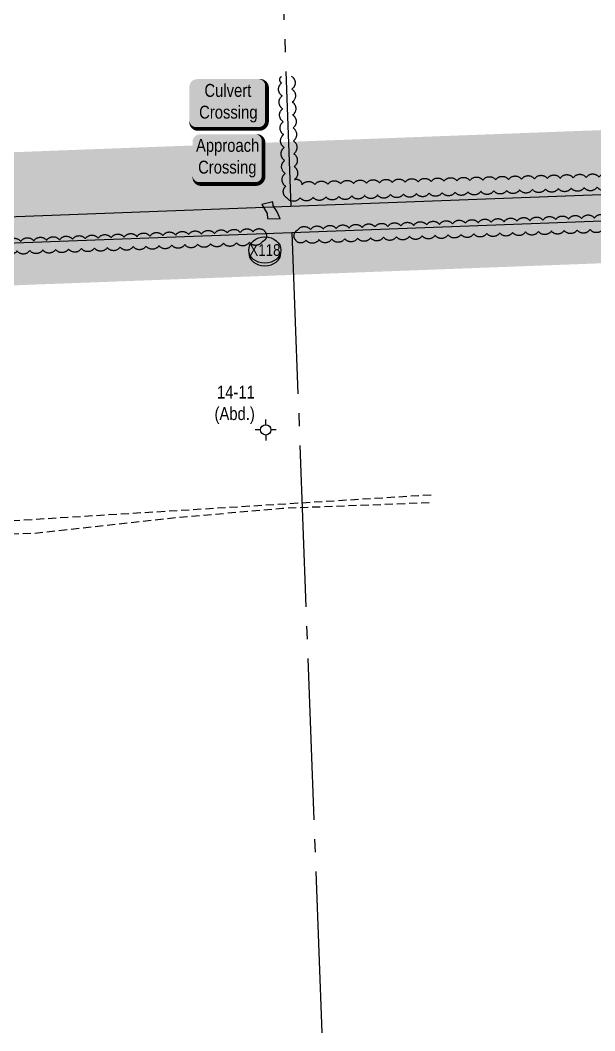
# Model space of a CAD drawing. Extents: x 670596 to 687743, y 5824540 to 5836613.
# Drawn here: x 680861 to 681306, y 5831678 to 5832461 of the extents above; entities that cross this region are included whole.
import ezdxf
from ezdxf.enums import TextEntityAlignment as Align

# ---------------------------------------------------------------- set-up
doc = ezdxf.new("R2010")
doc.units = 0
doc.header["$LTSCALE"] = 5
for name, pattern in [('0', [1, 1, 0]), ('foc-QUARTERLINE', [33, 25, -3, 2, -3]), ('UG_PIPE', [1.875, 1.25, -0.625])]:
    doc.linetypes.add(name, pattern=pattern)
for name, color, linetype in [('AS-PIPE-UG', 44, 'UG_PIPE'), ('AS-ROADS', 254, 'Continuous'), ('CG-NOTES', 7, 'Continuous'), ('F-WS-S', 8, 'Continuous'), ('L-QSEC', 8, 'foc-QUARTERLINE'), ('L-SEC', 7, 'Continuous'), ('P-BUFFER-H 30m', 51, 'Continuous'), ('P-CROSSINGS', 250, 'Continuous'), ('T-BUSH', 110, '0')]:
    doc.layers.add(name, color=color, linetype=linetype)
doc.layers.add('F-WS-T', color=190, linetype='Continuous', lineweight=9)
doc.layers.add('P-PROPOSED-WL4', color=7, linetype='Continuous', true_color=0x5b5bc8)
doc.styles.add('175L', font='ARIALN.TTF', dxfattribs={"height": 20})
doc.styles.add('80', font='ARIALN.TTF', dxfattribs={"height": 10})
doc.styles.add('Crossing', font='ARIALN.TTF', dxfattribs={"height": 10})

# ---------------------------------------------------------------- blocks, each defined once
blk = doc.blocks.new('GABD')
for p, q in [((0, 0.8077887898252811), (0, 1.615577579648743)), ((-0.8077887898243716, 0), (-1.615577579648743, 0)), ((1.615577579648743, 0), (0.8077887898243716, 0)), ((0, -0.8077887898252811), (0, -1.615577579648743))]:
    blk.add_line(p, q)
blk.add_circle((0, 0), 0.8)
blk = doc.blocks.new('*U837')
h = blk.add_hatch(color=59)
edge = h.paths.add_edge_path()
edge.add_line((-21.49999999999998, -20), (21.49999999999998, -20))
edge.add_arc((21.49999999999998, -13.99999999999999), 6.000000000000007, 269.9999999999999, 359.9999999999999)
edge.add_line((27.49999999999999, -14), (27.49999999999999, 12.5))
edge.add_arc((21.49999999999998, 12.49999999999999), 6.000000000000007, 6.785183320455494e-14, 90.00000000000007)
edge.add_line((21.49999999999998, 18.5), (-21.49999999999998, 18.5))
edge.add_arc((-21.49999999999998, 12.49999999999999), 6.000000000000007, 89.99999999999993, 179.9999999999999)
edge.add_line((-27.49999999999999, 12.5), (-27.49999999999999, -14))
edge.add_arc((-21.49999999999998, -13.99999999999999), 6.000000000000007, 180, 270.0000000000001)
at = {"color": 1, "flags": 128}
blk.add_lwpolyline([(-21.49999999999998, -20, 3, 3, 0), (21.49999999999998, -20, 3, 3, 0.4142135623730951), (27.49999999999999, -14, 3, 3, 0), (27.49999999999999, 12.5, 3, 0, 0.4142135623730951), (21.49999999999998, 18.5, 0, 0, 0), (-21.49999999999998, 18.5, 0, 0, 0.4142135623730951), (-27.49999999999999, 12.5, 0, 0, 0), (-27.49999999999999, -14, 0, 3, 0.4142135623730951)], format="xyseb", close=True, dxfattribs=at)
blk.add_lwpolyline([(35.06647487159324, -39.63529712960852, 0, 7.5, 0), (-4.227617672111024e-15, 3.297733917223997e-15, 0, 0, 0)], format="xyseb", dxfattribs=at)
at = {"color": 1, "style": '80'}
blk.add_attdef('ENTER_TEXT_001', (-36.68144611186905, -4.993178717598909), '', height=10, dxfattribs=at)
blk = doc.blocks.new('*U487')
h = blk.add_hatch(color=254)
edge = h.paths.add_edge_path()
edge.add_line((-23.99999999999998, -20), (23.99999999999998, -20))
edge.add_arc((23.99999999999998, -14), 6, 270, 360)
edge.add_line((29.99999999999998, -14), (29.99999999999998, 12.5))
edge.add_arc((23.99999999999998, 12.5), 6, 0, 90)
edge.add_line((23.99999999999998, 18.5), (-23.99999999999998, 18.5))
edge.add_arc((-23.99999999999998, 12.5), 6, 90, 180)
edge.add_line((-29.99999999999998, 12.5), (-29.99999999999998, -14))
edge.add_arc((-23.99999999999998, -14), 6, 180, 270)
at = {"color": 160, "flags": 128}
blk.add_lwpolyline([(-23.99999999999998, -20, 3, 3, 0), (23.99999999999998, -20, 3, 3, 0.414213562373095), (29.99999999999998, -14, 3, 3, 0), (29.99999999999998, 12.5, 3, 0, 0.414213562373095), (23.99999999999998, 18.5, 0, 0, 0), (-23.99999999999998, 18.5, 0, 0, 0.414213562373095), (-29.99999999999998, 12.5, 0, 0, 0), (-29.99999999999998, -14, 0, 3, 0.414213562373095)], format="xyseb", close=True, dxfattribs=at)
at = {"color": 160, "style": '80'}
blk.add_attdef('ENTER_TEXT_001', (-26.84515688949523, -4.918144611186903), '', height=10, dxfattribs=at)
blk = doc.blocks.new('xing2')
h = blk.add_hatch(color=50)
h.dxf.hatch_style = 1
edge = h.paths.add_edge_path()
edge.add_ellipse((0, 0), major_axis=(-12.5, 0), ratio=0.8162973455633619, start_angle=0, end_angle=360)
h = blk.add_hatch(color=250)
h.dxf.hatch_style = 1
edge = h.paths.add_edge_path()
edge.add_ellipse((0, -2.047489049626165), major_axis=(-12.5, 0), ratio=0.8162973455633619, start_angle=0, end_angle=180)
edge.add_line((12.5, -2.047489049626165), (12.5, 0))
edge.add_ellipse((0, 0), major_axis=(-12.5, 0), ratio=0.8162973455633619, start_angle=0, end_angle=180, ccw=False)
edge.add_line((-12.5, 0), (-12.5, -2.047489049626165))
at = {"color": 250}
blk.add_ellipse((0, 0), major_axis=(-12.5, 0), ratio=0.8162973455633619, dxfattribs=at)
blk.add_ellipse((0, -2.047489049626165), major_axis=(-12.5, 0), ratio=0.8162973455633619, start_param=0, end_param=3.141592653589793, dxfattribs=at)
at = {"color": 250, "style": 'Crossing'}
blk.add_attdef('CROSSING', text='', height=9, dxfattribs=at).set_placement((0.08916442567715421, 0.0199513138486509), align=Align.MIDDLE_CENTER)
at = {"color": 250, "style": 'Crossing', "flags": 1}
for tag, p in [('OWNER', (0.08916442567715421, -12.49201765665748)), ('DESCRIPTION', (0.08916442567715421, -25.770021277247)), ('LOCATION', (0.08916442567715421, -39.30337514164421)), ('DWG_REF', (0.08916442567715421, -52.83672900604233))]:
    blk.add_attdef(tag, text='', height=9, dxfattribs=at).set_placement(p, align=Align.MIDDLE_CENTER)

msp = doc.modelspace()

# ---------------------------------------------------------------- hatches: boundary and pattern name
at = {"layer": 'AS-ROADS'}
h = msp.add_hatch(color=256, dxfattribs=at)
h.dxf.hatch_style = 1
h.paths.add_polyline_path([(682678.2853381003, 5832378.284077223), (682679.2365286514, 5832371.439630702), (682678.4755958198, 5832368.777922886), (682676.8585767851, 5832365.926079326), (682687.3215748015, 5832365.8310252), (682684.1826901035, 5832370.964332599), (682682.6607754171, 5832374.576664113), (682682.5656710688, 5832377.333453566), (682682.5656710688, 5832379.044565197)], flags=16)
h.paths.add_polyline_path([(681464.5650673686, 5832333.369683992), (681471.9542830449, 5832333.221992977), (681472.5454497152, 5832327.018749721), (681474.3188516729, 5832324.360228672), (681475.2055771633, 5832323.326336482), (681461.313822278, 5832321.997089692), (681462.9394203131, 5832325.39409339), (681463.9739007032, 5832328.200305455), (681464.2521544562, 5832330.271716179), (681464.5424678301, 5832331.722335569)], flags=16)
h.paths.add_polyline_path([(681048.140432772, 5832317.982783621), (681052.2532056026, 5832311.0833101), (681052.6938720931, 5832307.119772823), (681062.3882897116, 5832306.826176451), (681060.1850553179, 5832312.404480016), (681056.953566435, 5832317.248806428), (681056.6597724356, 5832320.037958221)], flags=16)
edge = h.paths.add_edge_path()
edge.add_line((683515.1778000186, 5832287.040829935), (683508.9342322625, 5832397.565873229))
edge.add_line((677284.424480712, 5825051.076440199), (677268.8858028478, 5825051.076440199))
at = {"layer": 'P-BUFFER-H 30m'}
h = msp.add_hatch(color=256, dxfattribs=at)
h.dxf.hatch_style = 1
edge = h.paths.add_edge_path()
edge.add_line((677190.8804809288, 5826034.364196857), (676987.8400782319, 5826027.224889108))
edge.add_line((676987.8400782319, 5826027.224889108), (676988.3507168845, 5826011.208282362))
edge.add_arc((676938.3823056491, 5826009.615198222), 49.99380000023535, -120.52104744626439, 1.8260754748254726, ccw=False)
edge.add_line((676912.9927120588, 5825966.548406191), (676909.9340709371, 5825968.351597266))
edge.add_arc((676935.3236645277, 5826011.418389297), 49.99380000083318, 181.8260754748169, 239.4789525533908, ccw=False)
edge.add_line((676885.3552532921, 5826009.825305157), (676883.2220057723, 5826076.736390817))
edge.add_arc((676933.1904170058, 5826078.329474955), 49.9937999983143, 92.0138048504997, 181.8260754727598, ccw=False)
edge.add_line((676931.4336204253, 5826128.292398249), (677186.7816153753, 5826137.270945847))
edge.add_line((677186.7816153753, 5826137.270945847), (677172.574498836, 5826493.956998709))
edge.add_arc((677222.5286888516, 5826495.946717557), 49.99380042781332, 182.2172358071159, 182.2809350214778, ccw=False)
edge.add_line((677172.5723176165, 5826494.012537048), (677161.5759870582, 5826778.027777437))
edge.add_arc((677211.532357861, 5826779.961958033), 49.99379999927343, 133.3220099688192, 182.2172359265373, ccw=False)
edge.add_line((677177.2317179876, 5826816.33290994), (677158.549569825, 5827298.558739234))
edge.add_line((677158.549569825, 5827298.558739234), (677123.3278614666, 5828102.040965809))
edge.add_line((677123.3278614666, 5828102.040965809), (677088.028748123, 5828904.380935578))
edge.add_arc((677137.974234793, 5828906.578297582), 49.99380000040178, 92.09452760875541, 182.5191151791653, ccw=False)
edge.add_line((677136.1470483202, 5828956.53869618), (677941.6879508107, 5828985.999498769))
edge.add_line((677941.6879508107, 5828985.999498769), (678795.3902787333, 5829017.43004334))
edge.add_arc((678838.0138609824, 5828991.303231927), 49.99379999916208, 92.1786548630281, 148.4931142227139, ccw=False)
edge.add_line((678836.1133197733, 5829041.260893816), (679095.9397295007, 5829051.145479688))
edge.add_line((679095.9397295007, 5829051.145479688), (679103.0377456074, 5829053.866932841))
edge.add_arc((679120.93546327, 5829007.186618567), 49.99379999770464, 92.18665993848322, 110.97734287237219, ccw=False)
edge.add_line((679119.0279422487, 5829057.144014434), (679561.0690634183, 5829074.022450952))
edge.add_arc((679566.8769531734, 5829024.367154607), 49.99380000101343, 92.1953972546412, 96.67124038566112, ccw=False)
edge.add_line((679564.9618139244, 5829074.324259008), (680316.8067394629, 5829103.146740815))
edge.add_line((680316.8067394629, 5829103.146740815), (680289.0287524462, 5829852.071255763))
edge.add_line((680289.0287524462, 5829852.071255763), (680264.0539601898, 5830522.758450821))
edge.add_arc((680314.0131344914, 5830524.618811329), 49.99379999675961, 133.2580564013819, 182.1325728501446, ccw=False)
edge.add_line((680279.7531132465, 5830561.028026954), (680276.1957078535, 5830656.553154374))
edge.add_line((680276.1957078535, 5830656.553154374), (680246.2125682475, 5831460.205680083))
edge.add_line((680246.2125682475, 5831460.205680083), (680215.3506607822, 5832284.366377101))
edge.add_arc((680265.3094459989, 5832286.237157142), 49.99379999845644, 92.1486262944868, 182.1445225585416, ccw=False)
edge.add_line((680263.43508773, 5832336.195808237), (681068.8770913476, 5832366.414536078))
edge.add_line((681068.8770913476, 5832366.414536078), (681821.4006106888, 5832394.715976526))
edge.add_line((681821.4006106888, 5832394.715976526), (681805.5984908852, 5832816.244075933))
edge.add_arc((681855.5571990293, 5832818.116913099), 49.99380000031443, 143.1131917431615, 182.1468817975064, ccw=False)
edge.add_line((681815.5710140482, 5832848.124996162), (681834.7319575336, 5832873.657217894))
edge.add_arc((681874.7181425142, 5832843.649134831), 49.99379999989645, 2.145927336964519, 143.1131917428412, ccw=False)
edge.add_line((681924.6768818494, 5832845.521139761), (681941.4012525458, 5832399.193001022))
edge.add_line((681941.4012525458, 5832399.193001022), (682694.7046213544, 5832426.985183655))
edge.add_line((682694.7046213544, 5832426.985183655), (683448.0593631715, 5832454.840189478))
edge.add_line((683448.0593631715, 5832454.840189478), (683412.2190721737, 5833411.236946976))
edge.add_arc((683462.1778053935, 5833413.109115114), 49.9938000001992, 133.5622716260726, 182.1461145137379, ccw=False)
edge.add_line((683427.7249511557, 5833449.335912838), (683406.046508811, 5834013.773954656))
edge.add_line((683406.046508811, 5834013.773954656), (683375.9157095338, 5834817.728394403))
edge.add_line((683375.9157095338, 5834817.728394403), (683345.9769720432, 5835624.469940008))
edge.add_arc((683395.9363817504, 5835626.323968095), 49.99380000002244, 92.2874280629639, 182.1253105176608, ccw=False)
edge.add_line((683393.9410018761, 5835676.277931877), (684197.2898973346, 5835708.36720161))
edge.add_line((684197.2898973346, 5835708.36720161), (684908.4665569164, 5835736.779614375))
edge.add_line((684908.4665569164, 5835736.779614375), (684942.3609480461, 5835811.073273954))
edge.add_arc((684987.8448597557, 5835790.322519415), 49.99379999903799, 65.13145555306909, 155.4764919075257, ccw=False)
edge.add_line((685008.8691414252, 5835835.680645684), (685028.6674978568, 5835826.503762593))
edge.add_arc((685007.6432161885, 5835781.145636323), 49.99379999919473, -16.068914394252715, 65.13145555484948, ccw=False)
edge.add_line((685055.6837318634, 5835767.307685168), (685044.6581673055, 5835729.030789898))
edge.add_line((685044.6581673055, 5835729.030789898), (685314.6884337378, 5835739.386260556))
edge.add_arc((685316.6042525291, 5835689.429182211), 49.99379999981374, 34.222356411706926, 92.19617662151978, ccw=False)
edge.add_line((685357.9421855058, 5835717.545998098), (685598.0179538922, 5835364.581563503))
edge.add_line((685598.0179538922, 5835364.581563503), (685834.7504314238, 5835370.452297323))
edge.add_arc((685835.9898476929, 5835320.473863116), 49.99380000023381, 2.198313207829017, 91.42058810459667, ccw=False)
edge.add_line((685885.9468545618, 5835322.391544829), (685911.1915576167, 5834664.748623219))
edge.add_line((685911.1915576167, 5834664.748623219), (686635.7704043548, 5834691.532356042))
edge.add_line((686635.7704043548, 5834691.532356042), (686625.9926963131, 5834943.667361042))
edge.add_line((686625.9926963131, 5834943.667361042), (686625.6034464774, 5834953.704836996))
edge.add_arc((686675.5596969487, 5834955.642123058), 49.99379999997503, 92.28887452050111, 182.2207976408811, ccw=False)
edge.add_line((686673.563055965, 5835005.596036451), (687058.3659113237, 5835020.97647613))
edge.add_arc((687098.5545669943, 5834991.240101201), 49.99380000066553, 92.51271520238419, 143.5015347609716, ccw=False)
edge.add_line((687096.3627839483, 5835041.185833007), (687099.3595278569, 5835041.317339993))
edge.add_arc((687101.5513109004, 5834991.371608186), 49.99380000256271, 2.5127152038153895, 92.51271519935818, ccw=False)
edge.add_line((687151.4970427067, 5834993.563391233), (687152.4464369555, 5834971.928863783))
edge.add_arc((687102.5007051491, 5834969.737080734), 49.99380000164975, -87.48749154816238, 2.512715205947984, ccw=False)
edge.add_line((687104.6923079671, 5834919.791341019), (687096.4293126514, 5834919.428763471))
edge.add_arc((687094.2377107601, 5834969.37450309), 49.99379986540583, 272.28887346647775, 272.5125073956652, ccw=False)
edge.add_line((687096.2343508195, 5834919.420589795), (686730.5644227695, 5834904.804886732))
edge.add_line((686730.5644227695, 5834904.804886732), (686741.0095050527, 5834635.460490009))
edge.add_arc((686691.05325458, 5834633.523203942), 49.99380000155142, -87.77920235092552, 2.220797646151823, ccw=False)
edge.add_line((686692.9905406494, 5834583.566953469), (686662.1708520589, 5834582.371776638))
edge.add_arc((686660.2335659824, 5834632.328027107), 49.993799998436, 247.18295690103, 272.2207976573724, ccw=False)
edge.add_line((686640.8464810272, 5834586.246349889), (686635.5675002821, 5834588.467277046))
edge.add_line((686635.5675002821, 5834588.467277046), (685862.1137111452, 5834559.876903853))
edge.add_arc((685860.2669739408, 5834609.836583599), 49.99380000099103, 182.1983132067573, 272.1169490162134, ccw=False)
edge.add_line((685810.3099670717, 5834607.918901887), (685785.0407420208, 5835266.200639391))
edge.add_line((685785.0407420208, 5835266.200639391), (685571.6881295895, 5835260.909703347))
edge.add_arc((685570.4487133214, 5835310.888137554), 49.99380000021073, 214.2223564129646, 271.42058810352967, ccw=False)
edge.add_line((685529.1107803453, 5835282.771321665), (685289.297665682, 5835635.349597247))
edge.add_line((685289.297665682, 5835635.349597247), (685002.2255493896, 5835624.340583656))
edge.add_line((685002.2255493896, 5835624.340583656), (684975.4307748425, 5835623.270117534))
edge.add_arc((684973.4350867369, 5835673.224069004), 49.99380000004176, 229.8379582817899, 272.2877815956027, ccw=False)
edge.add_line((684941.1915087594, 5835635.017633451), (684201.4007238897, 5835605.462049946))
edge.add_line((684201.4007238897, 5835605.462049946), (683450.8530729626, 5835575.48189295))
edge.add_line((683450.8530729626, 5835575.48189295), (683478.8314097072, 5834821.566028071))
edge.add_line((683478.8314097072, 5834821.566028071), (683508.9597258829, 5834017.677363908))
edge.add_line((683508.9597258829, 5834017.677363908), (683532.1915619628, 5833412.794458669))
edge.add_arc((683482.2345943314, 5833410.875755069), 49.99379999995887, -46.495354788506916, 2.199485212504726, ccw=False)
edge.add_line((683516.6509952986, 5833374.614324003), (683552.9598423014, 5832405.71416794))
edge.add_arc((683503.0011090818, 5832403.841999803), 49.99380000008286, -87.88247491693062, 2.146114513742873, ccw=False)
edge.add_line((683504.8483485939, 5832353.882338628), (682698.5058997488, 5832324.068132591))
edge.add_line((682698.5058997488, 5832324.068132591), (681892.2713750014, 5832294.323121213))
edge.add_arc((681890.4281704917, 5832344.28293142), 49.99380000310763, 264.0564450952953, 272.1128975843043, ccw=False)
edge.add_arc((681876.3416856104, 5832343.751338695), 49.99379123082461, 272.1539470952598, 280.2658647043726, ccw=False)
edge.add_line((681878.2206829764, 5832293.792870639), (681072.7430562018, 5832263.499894642))
edge.add_line((681072.7430562018, 5832263.499894642), (680320.2486431507, 5832235.267664449))
edge.add_line((680320.2486431507, 5832235.267664449), (680349.1279229098, 5831464.052608143))
edge.add_line((680349.1279229098, 5831464.052608143), (680379.1114616329, 5830660.389395101))
edge.add_line((680379.1114616329, 5830660.389395101), (680384.1821018971, 5830524.230174452))
edge.add_arc((680334.2229329881, 5830522.369669035), 49.99380000044761, -46.742123015459015, 2.132739039330204, ccw=False)
edge.add_line((680368.4828402228, 5830485.960346125), (680391.9449242785, 5829855.896258929))
edge.add_line((680391.9449242785, 5829855.896258929), (680421.6849619369, 5829054.072756211))
edge.add_arc((680371.7255148669, 5829052.219735185), 49.99380000027605, -87.80460273545219, 2.1241555741411275, ccw=False)
edge.add_line((680373.6406541246, 5829002.262630784), (679575.7986518892, 5828971.676820052))
edge.add_arc((679569.97741778, 5829021.330553777), 49.99380000920783, 272.1866600040701, 276.68663828273515, ccw=False)
edge.add_line((679571.8849388589, 5828971.373157901), (679131.7196288949, 5828954.566345371))
edge.add_line((679131.7196288949, 5828954.566345371), (679124.6180614812, 5828951.84353061))
edge.add_arc((679106.7203438181, 5828998.523844884), 49.99379999787134, 272.17865485293623, 290.97734287287045, ccw=False)
edge.add_line((679108.6208850183, 5828948.566182995), (678884.6317231485, 5828940.044954888))
edge.add_arc((678841.9738664721, 5828966.115768113), 49.99380000025629, 272.1084919261836, 328.56835824806956, ccw=False)
edge.add_line((678843.8132294046, 5828916.155816327), (677945.4648178057, 5828883.081549651))
edge.add_line((677945.4648178057, 5828883.081549651), (677193.2629791098, 5828855.571498886))
edge.add_line((677193.2629791098, 5828855.571498886), (677226.2159118258, 5828106.559611387))
edge.add_line((677226.2159118258, 5828106.559611387), (677261.4438908768, 5827302.934352148))
edge.add_arc((677211.4980557177, 5827300.744910261), 49.9938006709377, 2.2186144612774115, 2.5100294866941795, ccw=False)
edge.add_line((677261.4543806409, 5827302.680292831), (677281.716245678, 5826779.678623745))
edge.add_arc((677231.7599214221, 5826777.743241201), 49.99380000313408, -46.67947833548982, 2.2186144610196266, ccw=False)
edge.add_line((677266.0596165219, 5826741.371398317), (677275.4813017863, 5826498.026385084))
edge.add_line((677275.4813017863, 5826498.026385084), (677306.8265570115, 5825711.067586553))
edge.add_line((677306.8265570115, 5825711.067586553), (677315.4714988866, 5825699.600924448))
edge.add_arc((677275.5516906457, 5825669.504596615), 49.99380000570915, 1.9884116911886736, 37.01335822943719, ccw=False)
edge.add_line((677325.5153876417, 5825671.239249744), (677327.4166101103, 5825616.477809747))
edge.add_arc((677277.4529131183, 5825614.743156615), 49.99380000159369, -88.09994367683862, 1.988411694546187, ccw=False)
edge.add_line((677279.1105155938, 5825564.776844037), (677258.016187183, 5825564.077052337))
edge.add_arc((677256.358584709, 5825614.043364914), 49.99380000065875, 181.9899797795944, 271.9000563214632, ccw=False)
edge.add_line((677206.3949352117, 5825612.307344364), (677206.1559706131, 5825619.184880148))
edge.add_line((677206.1559706131, 5825619.184880148), (676448.533593389, 5825593.111541637))
edge.add_line((676448.533593389, 5825593.111541637), (675621.6057719105, 5825565.446610208))
edge.add_line((675621.6057719105, 5825565.446610208), (674813.8111490574, 5825535.401462504))
edge.add_line((674813.8111490574, 5825535.401462504), (674006.0721404072, 5825504.830373805))
edge.add_line((674006.0721404072, 5825504.830373805), (673985.9665052483, 5825504.069421399))
edge.add_arc((673984.0757076475, 5825554.027453082), 49.99380006697655, 271.8479045362655, 272.16748008653553, ccw=False)
edge.add_line((673985.6878290881, 5825504.059652354), (673184.7026517789, 5825478.217304553))
edge.add_line((673184.7026517789, 5825478.217304553), (672384.0685141787, 5825452.35252918))
edge.add_line((672384.0685141787, 5825452.35252918), (672364.0284384795, 5825451.705127283))
edge.add_line((672364.0284384795, 5825451.705127283), (671562.2552382208, 5825423.566951888))
edge.add_line((671562.2552382208, 5825423.566951888), (671405.7156180537, 5825418.102133894))
edge.add_line((671405.7156180537, 5825418.102133894), (671360.4740762493, 5825352.877993526))
edge.add_line((671360.4740762493, 5825352.877993526), (671368.4304930212, 5825306.564644086))
edge.add_line((671368.4304930212, 5825306.564644086), (671377.8639585739, 5825268.224871074))
edge.add_line((671377.8639585739, 5825268.224871074), (671395.7984005411, 5825272.309791232))
edge.add_arc((671406.9011097403, 5825223.564433639), 49.99379999951159, 6.188841273271009, 102.83133203417083, ccw=False)
edge.add_line((671456.6035448087, 5825228.954052057), (671457.8415193033, 5825217.537595057))
edge.add_line((671457.8415193033, 5825217.537595057), (671465.0547432953, 5825159.957371482))
edge.add_line((671465.0547432953, 5825159.957371482), (671491.7121325003, 5825126.618281857))
edge.add_arc((671452.66560341, 5825095.397317675), 49.99380000021132, 1.3091926343059868, 38.64525765748152, ccw=False)
edge.add_line((671502.6463528518, 5825096.539562705), (671503.5232328062, 5825058.170284533))
edge.add_arc((671453.5424833649, 5825057.028039503), 49.99379999983714, -32.60195663096971, 1.3091926343183218, ccw=False)
edge.add_line((671495.658960158, 5825030.091402353), (671398.3099548325, 5824877.882457312))
edge.add_arc((671356.1934780393, 5824904.819094462), 49.99379999988853, 193.7273876631929, 327.3980433691022, ccw=False)
edge.add_arc((671355.0901835654, 5824908.661962905), 49.99381142199702, 147.3980158703505, 198.3106756711487, ccw=False)
edge.add_line((671312.9737100782, 5824935.598626423), (671400.1933682589, 5825071.969944385))
edge.add_line((671400.1933682589, 5825071.969944385), (671400.0947135057, 5825076.286740148))
edge.add_line((671400.0947135057, 5825076.286740148), (671375.283485024, 5825107.316927075))
edge.add_arc((671414.3300141079, 5825138.537891256), 49.9937999940473, 187.1403940578782, 218.6452576603968, ccw=False)
edge.add_line((671364.7239384755, 5825132.323609462), (671361.4009305264, 5825158.849825878))
edge.add_line((671361.4009305264, 5825158.849825878), (671349.9518265205, 5825156.242068364))
edge.add_arc((671338.8491173235, 5825204.987425959), 49.99380000083649, 193.8229906482681, 282.831332031225, ccw=False)
edge.add_line((671290.3032134012, 5825193.042751375), (671268.000625006, 5825283.685598579))
edge.add_arc((671319.4596445936, 5825296.347042568), 52.99380021096017, 189.7479906476479, 193.8229906484293, ccw=False)
edge.add_line((671267.2309690022, 5825287.37440044), (671255.5108952796, 5825355.595546384))
edge.add_arc((671307.739570673, 5825364.568188477), 52.99380000977771, 145.2535906554366, 189.7479906461871, ccw=False)
edge.add_line((671264.1954842594, 5825394.771754126), (671336.2351846354, 5825498.630449963))
edge.add_arc((671377.3142230674, 5825470.136720127), 49.99379999987853, 91.99939063574249, 145.2535906526595, ccw=False)
edge.add_line((671375.56999599, 5825520.100083808), (671558.6523416395, 5825526.491510663))
edge.add_line((671558.6523416395, 5825526.491510663), (672360.4859280474, 5825554.631806166))
edge.add_arc((672362.2393772946, 5825504.668765158), 49.99380012542721, 91.85035024035119, 92.00996624192481, ccw=False)
edge.add_line((672360.6251229485, 5825554.636497085), (672380.7431683653, 5825555.28642947))
edge.add_line((672380.7431683653, 5825555.28642947), (673181.37943923, 5825581.151273713))
edge.add_line((673181.37943923, 5825581.151273713), (673982.2274373757, 5825606.989195724))
edge.add_line((673982.2274373757, 5825606.989195724), (674002.1769675586, 5825607.744286284))
edge.add_line((674002.1769675586, 5825607.744286284), (674809.948702986, 5825638.316602957))
edge.add_line((674809.948702986, 5825638.316602957), (675617.8823731957, 5825668.366912764))
edge.add_arc((675619.7405585845, 5825618.4076575), 49.99380000953518, 91.91611826187881, 92.13007831188071, ccw=False)
edge.add_line((675618.068948932, 5825668.373503441), (676445.0421715702, 5825696.039930785))
edge.add_line((676445.0421715702, 5825696.039930785), (677203.3168126083, 5825722.13574103))
edge.add_line((677203.3168126083, 5825722.13574103), (677190.8804809288, 5826034.364196857))
at = {"layer": 'P-PROPOSED-WL4'}
h = msp.add_hatch(color=256, dxfattribs=at)
h.dxf.hatch_style = 1
h.paths.add_polyline_path([(678776.2961431068, 5828963.672992798), (678841.971350753, 5828966.181896348), (678841.1254580749, 5828988.417047153), (679106.6875149333, 5828998.519834468), (679121.5112205048, 5829004.203397257), (679569.8871450734, 5829021.323715308), (679569.8821314576, 5829021.477131952), (680371.7255148672, 5829052.219735153), (680341.9857499743, 5829854.035898398), (680317.1223065838, 5830521.732882474), (680334.222932988, 5830522.36966902), (680329.1524193014, 5830658.525493832), (680299.169137692, 5831462.18182809), (680268.4192118788, 5832283.352091487), (681070.8641820657, 5832313.45837608), (681876.3418088409, 5832343.751352091), (681858.5945510867, 5832817.166813033), (681872.037513155, 5832835.079745586), (681890.4281704881, 5832344.282931386), (682696.6586602362, 5832374.027793751), (683503.0011090819, 5832403.841999781), (683472.7396000943, 5833211.369178477), (683442.1172573316, 5834015.029638278), (683432.361010839, 5834275.238938087), (683449.2541406264, 5834275.872326431), (683428.872, 5834819.71199997), (683399.237, 5835618.268999969), (683396.2394354176, 5835618.157758283), (683425.8744354176, 5834819.600758284), (683446.1442770577, 5834278.757461377), (683429.2511004295, 5834278.124071276), (683439.1197355321, 5834014.917249667), (683469.9059175721, 5833211.407897186), (683499.8911989359, 5832406.728689763), (682696.547825868, 5832377.02537342), (681893.3134392814, 5832347.391048543), (681874.7181425143, 5832843.649134813), (681855.557199029, 5832818.116913067), (681873.2319297001, 5832346.636142153), (681070.7514496176, 5832316.45588497), (680265.3094459999, 5832286.237157111), (680296.1716105789, 5831462.069581286), (680326.1548767616, 5830658.413659758), (680331.1137522071, 5830525.255597533), (680314.0131344949, 5830524.61881131), (680338.988199516, 5829853.924276766), (680368.6169049387, 5829055.102395852), (679566.7870648883, 5829024.359939613), (679566.7920636494, 5829024.206977566), (679120.9008717275, 5829007.181533935), (679106.0773671474, 5829001.498048214), (678838.0143517128, 5828991.300116848), (678838.8602344939, 5828969.065226189), (678776.2375359869, 5828966.688311967)])

# ---------------------------------------------------------------- linework, layer by layer
at = {"layer": 'AS-PIPE-UG', "flags": 128}
for points in [[(681179.1739882419, 5832093.073165002), (680843.6705843713, 5832072.350114266), (680400.8028029619, 5832044.677881934), (680391.7723579787, 5832044.078229365), (680339.2903807049, 5832041.879932722), (680325.2341879868, 5832038.217516357), (680323.4563969196, 5832035.970908536)], [(680159.6392779833, 5831978.417653507), (680166.7327985787, 5831980.563633704), (680258.7905660827, 5832011.546614735), (680322.8773274194, 5832027.842114666), (680346.7761808817, 5832032.009465224), (680422.5710280167, 5832035.627862839), (680508.3475024177, 5832044.524610255), (680686.9839581891, 5832053.987210253), (680765.346298693, 5832060.667063146), (680871.650258312, 5832063.607001038), (680981.8822952404, 5832075.676648606), (681064.230095978, 5832082.967725082), (681179.3869995883, 5832087.385917711)]]:
    msp.add_lwpolyline(points, dxfattribs=at)
at = {"layer": 'AS-ROADS', "const_width": 6.999131999999999, "flags": 128}
msp.add_lwpolyline([(684419.4013500054, 5832432.438168989), (683511.0496997053, 5832397.649185116), (682681.7898843081, 5832364.99105989), (681881.9908468156, 5832336.216197947), (680148.6397402702, 5832271.820035672)], dxfattribs=at)
at = {"layer": 'AS-ROADS', "flags": 128}
msp.add_lwpolyline([(681048.140432772, 5832317.982783621), (681052.2532056026, 5832311.0833101), (681052.6938720931, 5832307.119772823), (681062.3882897116, 5832306.826176451), (681060.1850553179, 5832312.404480016), (681056.953566435, 5832317.248806428), (681056.6597724356, 5832320.037958221)], close=True, dxfattribs=at)
at = {"layer": 'L-QSEC', "flags": 128}
for points in [[(681042.2006497323, 5833080.433026302), (681070.7514496176, 5832316.45588498)], [(681071.5023564935, 5832296.359377256), (681101.5406312881, 5831492.404080096)]]:
    msp.add_lwpolyline(points, dxfattribs=at)
at = {"layer": 'L-SEC', "flags": 128}
for points in [[(681873.2319297001, 5832346.636142164), (681070.7514496176, 5832316.45588498)], [(681071.5023564935, 5832296.359377256), (681874.0068336, 5832326.5296357)], [(681070.7514496176, 5832316.45588498), (680268.3069650736, 5832286.34961864)], [(680269.0568720736, 5832266.251111164), (681071.5023564935, 5832296.359377256)]]:
    msp.add_lwpolyline(points, dxfattribs=at)
at = {"layer": 'T-BUSH', "flags": 128}
msp.add_lwpolyline([(681071.2171490961, 5832417.214132474, -0.52056705), (681071.5001851243, 5832407.219379243, -0.52056705), (681071.7832211573, 5832397.224626013, -0.52056705), (681072.0662571879, 5832387.229872782, -0.52056705), (681072.3492932185, 5832377.23511955, -0.52056705), (681072.6323292467, 5832367.24036632, -0.52056705), (681072.9153652797, 5832357.24561309, -0.52056705), (681073.1984013102, 5832347.250859858, -0.52056705), (681073.4814373408, 5832337.256106609, -0.52056705), (681079.2733000407, 5832333.079476566, -0.52056705), (681089.2686053647, 5832333.342294029, -0.52056705), (681099.2639106886, 5832333.605111491, -0.52056705), (681109.2592160127, 5832333.867928954, -0.52056705), (681119.2545213365, 5832334.130746416, -0.52056705), (681129.2498266605, 5832334.393563878, -0.52056705), (681139.2451319845, 5832334.656381341, -0.52056705), (681149.2404373084, 5832334.919198784, -0.52056705), (681159.2357426323, 5832335.182016247, -0.52056705), (681169.231047954, 5832335.444833709, -0.52056705), (681179.2263532802, 5832335.70765119, -0.52056705), (681189.2216586042, 5832335.970468653, -0.52056705), (681199.2169639257, 5832336.233286115, -0.52056705), (681209.2122692522, 5832336.496103578, -0.52056705), (681219.207574576, 5832336.75892104, -0.52056705), (681229.2028798977, 5832337.021738502, -0.52056705), (681239.198185224, 5832337.284555965, -0.52056705), (681249.193490548, 5832337.547373427, -0.52056705), (681259.1887958695, 5832337.810190871, -0.52056705), (681269.1841011959, 5832338.073008333, -0.52056705), (681279.1794065197, 5832338.335825816, -0.52056705), (681289.1747118437, 5832338.598643278, -0.52056705), (681299.1700171677, 5832338.86146074, -0.52056705), (681309.1653224917, 5832339.124278203, -0.52056705), (681319.1606278155, 5832339.387095665, -0.52056705), (681329.1559331396, 5832339.649913128, -0.52056705), (681339.1512384635, 5832339.91273059, -0.52056705), (681349.1465437874, 5832340.175548051, -0.52056705), (681359.141849109, 5832340.438365496, -0.52056705), (681369.1371544354, 5832340.701182958, -0.52056705), (681379.1324597592, 5832340.964000421, -0.52056705), (681389.1277650809, 5832341.226817902, -0.52056705), (681399.1230704072, 5832341.489635364, -0.52056705), (681409.1183757312, 5832341.752452827, -0.52056705), (681419.1136810527, 5832342.015270289, -0.52056705), (681429.1089863791, 5832342.278087752, -0.52056705), (681439.104291703, 5832342.540905214, -0.52056705), (681449.0995970246, 5832342.803722677, -0.52056705), (681455.1836426455, 5832338.854972634, -0.52056705), (681447.5403287866, 5832336.338452832, -0.52056705), (681437.5478716936, 5832335.983484057, -0.52056705), (681427.5554146055, 5832335.628515261, -0.52056705), (681417.5629575126, 5832335.273546505, -0.52056705), (681407.5705004245, 5832334.918577729, -0.52056705), (681397.5780433315, 5832334.563608954, -0.52056705), (681387.5855862434, 5832334.208640178, -0.52056705), (681377.5931291505, 5832333.853671383, -0.52056705), (681367.6006720624, 5832333.498702607, -0.52056705), (681357.6082149695, 5832333.143733851, -0.52056705), (681347.6157578813, 5832332.788765076, -0.52056705), (681337.6233007885, 5832332.4337963, -0.52056705), (681327.6308437003, 5832332.078827525, -0.52056705), (681317.6383866074, 5832331.723858729, -0.52056705), (681307.6459295192, 5832331.368889973, -0.52056705), (681297.6534724263, 5832331.013921197, -0.52056705), (681287.6610153381, 5832330.658952422, -0.52056705), (681277.6685582453, 5832330.303983646, -0.52056705), (681267.6761011571, 5832329.949014851, -0.52056705), (681257.6836440642, 5832329.594046075, -0.52056705), (681247.6911869762, 5832329.239077318, -0.52056705), (681237.6987298832, 5832328.884108542, -0.52056705), (681227.7062727951, 5832328.529139767, -0.52056705), (681217.7138157021, 5832328.174170991, -0.52056705), (681207.721358614, 5832327.819202197, -0.52056705), (681197.7289015211, 5832327.464233439, -0.52056705), (681187.736444433, 5832327.109264664, -0.52056705), (681177.74398734, 5832326.754295889, -0.52056705), (681167.7515302519, 5832326.399327113, -0.52056705), (681157.7590731591, 5832326.044358319, -0.52056705), (681147.7666160709, 5832325.689389543, -0.52056705), (681137.7741589805, 5832325.334420786, -0.52056705), (681127.7817018898, 5832324.97945201, -0.52056705), (681117.7892447994, 5832324.624483235, -0.52056705), (681107.7967877088, 5832324.269514459, -0.52056705), (681097.8043306184, 5832323.914545665, -0.52056705), (681087.8118735277, 5832323.559576907, -0.52056705), (681077.8194164373, 5832323.204608132, -0.52056705), (681067.8269593468, 5832322.849639356, -0.52056705), (681066.7017866024, 5832332.050720956, -0.52056705), (681066.3096608153, 5832342.041788912, -0.52056705), (681065.9175350282, 5832352.032856869, -0.52056705), (681065.5254092412, 5832362.023924805, -0.52056705), (681065.1332834541, 5832372.014992781, -0.52056705), (681064.741157667, 5832382.006060718, -0.52056705), (681064.3490318776, 5832391.997128693, -0.52056705), (681063.9569060929, 5832401.988196649, -0.52056705), (681063.5647803058, 5832411.979264606, -0.52056705), (681063.3651402353, 5832417.065942283, -0.52056705)], format="xyb", dxfattribs=at)
for points in [[(681074.62780745, 5832290.088724417, -0.52056705), (681075.8711628232, 5832298.115417501, -0.52056705), (681085.8616632372, 5832298.521746203, -0.52056705), (681095.8521636514, 5832298.928074887, -0.52056705), (681105.8426640654, 5832299.334403589, -0.52056705), (681115.8331644795, 5832299.740732292, -0.52056705), (681125.8236648911, 5832300.147060993, -0.52056705), (681135.8141653052, 5832300.553389715, -0.52056705), (681145.8046657216, 5832300.959718417, -0.52056705), (681155.7951661356, 5832301.36604712, -0.52056705), (681165.7856665497, 5832301.772375822, -0.52056705), (681175.7761669637, 5832302.178704523, -0.52056705), (681185.7666673779, 5832302.585033226, -0.52056705), (681195.757167792, 5832302.991361928, -0.52056705), (681205.747668206, 5832303.397690631, -0.52056705), (681215.73816862, 5832303.804019333, -0.52056705), (681225.7286690342, 5832304.210348035, -0.52056705), (681235.7191694458, 5832304.616676737, -0.52056705), (681245.7096698598, 5832305.02300542, -0.52056705), (681255.7001702739, 5832305.429334123, -0.52056705), (681265.6906706903, 5832305.835662825, -0.52056705), (681275.6811711044, 5832306.241991527, -0.52056705), (681285.6716715185, 5832306.648320248, -0.52056705), (681295.6621719325, 5832307.054648951, -0.52056705), (681305.6526723466, 5832307.460977653, -0.52056705), (681315.6431727606, 5832307.867306355, -0.52056705), (681325.6336731748, 5832308.273635058, -0.52056705), (681335.6241735888, 5832308.679963759, -0.52056705), (681345.6146740004, 5832309.086292461, -0.52056705), (681355.6051744145, 5832309.492621164, -0.52056705), (681365.5956748286, 5832309.898949866, -0.52056705), (681375.586175245, 5832310.305278569, -0.52056705), (681385.576675659, 5832310.711607271, -0.52056705), (681395.5671760731, 5832311.117935954, -0.52056705), (681405.5576764871, 5832311.524264656, -0.52056705), (681415.5481769013, 5832311.930593358, -0.52056705), (681425.5386773153, 5832312.336922061, -0.52056705), (681435.5291777294, 5832312.743250783, -0.52056705), (681445.5196781434, 5832313.149579484, -0.52056705), (681455.5101785575, 5832313.555908186, -0.52056705), (681465.5006789692, 5832313.962236889, -0.52056705), (681475.4911793832, 5832314.368565591, -0.52056705), (681485.4816797996, 5832314.774894293, -0.52056705), (681495.4721802137, 5832315.181222995, -0.52056705), (681505.4626806278, 5832315.587551697, -0.52056705), (681515.4531810419, 5832315.9938804, -0.52056705), (681525.4436814559, 5832316.400209102, -0.52056705), (681535.43418187, 5832316.806537804, -0.52056705), (681545.424682284, 5832317.212866488, -0.52056705), (681555.4151826982, 5832317.619195189, -0.52056705), (681558.9834828513, 5832311.136772858, -0.52056705), (681552.0290245521, 5832307.922483794, -0.52056705), (681542.0372337134, 5832307.549231322, -0.52056705), (681532.0454428795, 5832307.175978811, -0.52056705), (681522.0536520433, 5832306.80272634, -0.52056705), (681512.0618612071, 5832306.429473829, -0.52056705), (681502.0700703685, 5832306.056221357, -0.52056705), (681492.0782795346, 5832305.682968864, -0.52056705), (681482.0864886984, 5832305.309716374, -0.52056705), (681472.0946978622, 5832304.936463881, -0.52056705), (681462.1029070235, 5832304.563211391, -0.52056705), (681452.1111161896, 5832304.189958898, -0.52056705), (681442.1193253534, 5832303.816706407, -0.52056705), (681432.1275345172, 5832303.443453915, -0.52056705), (681422.1357436785, 5832303.070201424, -0.52056705), (681412.1439528447, 5832302.696948932, -0.52056705), (681402.1521620085, 5832302.323696441, -0.52056705), (681392.1603711722, 5832301.95044395, -0.52056705), (681382.168580336, 5832301.577191458, -0.52056705), (681372.1767894997, 5832301.203938967, -0.52056705), (681362.1849986635, 5832300.830686475, -0.52056705), (681352.1932078273, 5832300.457433984, -0.52056705), (681342.2014169911, 5832300.084181492, -0.52056705), (681332.2096261547, 5832299.710929001, -0.52056705), (681322.2178353185, 5832299.337676509, -0.52056705), (681312.2260444823, 5832298.964424018, -0.52056705), (681302.2342536461, 5832298.591171507, -0.52056705), (681292.2424628075, 5832298.217919035, -0.52056705), (681282.2506719736, 5832297.844666524, -0.52056705), (681272.2588811374, 5832297.471414052, -0.52056705), (681262.2670903011, 5832297.098161541, -0.52056705), (681252.2752994625, 5832296.724909069, -0.52056705), (681242.2835086286, 5832296.351656558, -0.52056705), (681232.2917177924, 5832295.978404086, -0.52056705), (681222.2999269562, 5832295.605151575, -0.52056705), (681212.3081361175, 5832295.231899103, -0.52056705), (681202.3163452836, 5832294.858646592, -0.52056705), (681192.3245544474, 5832294.48539412, -0.52056705), (681182.3327636112, 5832294.112141609, -0.52056705), (681172.3409727726, 5832293.738889137, -0.52056705), (681162.3491819387, 5832293.365636626, -0.52056705), (681152.3573911025, 5832292.992384154, -0.52056705), (681142.3656002663, 5832292.619131643, -0.52056705), (681132.3738094276, 5832292.245879171, -0.52056705), (681122.3820185936, 5832291.87262666, -0.52056705), (681112.3902277574, 5832291.499374188, -0.52056705), (681102.3984369212, 5832291.126121696, -0.52056705), (681092.4066460825, 5832290.752869206, -0.52056705), (681082.4148552486, 5832290.379616713, -0.52056705)], [(681050.6026441117, 5832297.087708761, -0.52056705), (681048.5232093984, 5832289.113563266, -0.52056705), (681038.5314185597, 5832288.740310773, -0.52056705), (681028.5396277258, 5832288.367058263, -0.52056705), (681018.5478368896, 5832287.99380579, -0.52056705), (681008.5560460534, 5832287.620553279, -0.52056705), (680998.5642552148, 5832287.247300807, -0.52056705), (680988.5724643809, 5832286.874048296, -0.52056705), (680978.5806735447, 5832286.500795824, -0.52056705), (680968.5888827085, 5832286.127543313, -0.52056705), (680958.5970918722, 5832285.754290842, -0.52056705), (680948.6053010359, 5832285.38103833, -0.52056705), (680938.6135101996, 5832285.007785859, -0.52056705), (680928.6217193634, 5832284.634533348, -0.52056705), (680918.6299285272, 5832284.261280876, -0.52056705), (680908.6381376908, 5832283.888028365, -0.52056705), (680898.6463468546, 5832283.514775893, -0.52056705), (680888.6545560184, 5832283.141523382, -0.52056705), (680878.6627651822, 5832282.76827091, -0.52056705), (680868.6709743435, 5832282.395018399, -0.52056705), (680858.6791835097, 5832282.021765927, -0.52056705), (680848.6873926735, 5832281.648513416, -0.52056705), (680838.6956018372, 5832281.275260944, -0.52056705), (680828.7038109986, 5832280.902008433, -0.52056705), (680818.7120201647, 5832280.528755961, -0.52056705), (680808.7202293285, 5832280.155503469, -0.52056705), (680798.7284384923, 5832279.782250978, -0.52056705), (680788.7366476536, 5832279.408998486, -0.52056705), (680778.7448568197, 5832279.035745995, -0.52056705), (680768.7530659835, 5832278.662493503, -0.52056705), (680758.7612751473, 5832278.289241012, -0.52056705), (680748.7694843087, 5832277.91598852, -0.52056705), (680738.7776934748, 5832277.542736029, -0.52056705), (680728.7859026386, 5832277.169483537, -0.52056705), (680718.7941118024, 5832276.796231046, -0.52056705), (680708.8023209637, 5832276.422978554, -0.52056705), (680698.8105301298, 5832276.049726063, -0.52056705), (680688.8187392936, 5832275.676473571, -0.52056705), (680678.8269484574, 5832275.30322108, -0.52056705), (680668.8351576187, 5832274.929968588, -0.52056705), (680658.8433667849, 5832274.556716098, -0.52056705), (680648.8515759486, 5832274.183463605, -0.52056705), (680638.8597851124, 5832273.810211115, -0.52056705), (680628.8679942738, 5832273.436958622, -0.52056705), (680618.8762034399, 5832273.063706111, -0.52056705), (680608.8844126037, 5832272.690453639, -0.52056705), (680598.8926217675, 5832272.317201128, -0.52056705), (680588.9008309288, 5832271.943948656, -0.52056705), (680578.9090400949, 5832271.570696145, -0.52056705), (680568.9172492587, 5832271.197443673, -0.52056705), (680558.9254584225, 5832270.824191162, -0.52056705), (680548.9336675839, 5832270.45093869, -0.52056705), (680538.94187675, 5832270.077686179, -0.52056705), (680528.9500859138, 5832269.704433708, -0.52056705), (680518.9582950776, 5832269.331181196, -0.52056705), (680508.9665042413, 5832268.957928725, -0.52056705), (680498.974713405, 5832268.584676214, -0.52056705), (680488.9829225688, 5832268.211423742, -0.52056705), (680478.9911317326, 5832267.838171231, -0.52056705), (680468.9993408964, 5832267.464918759, -0.52056705), (680459.00755006, 5832267.091666248, -0.52056705), (680449.0157592238, 5832266.718413776, -0.52056705), (680439.0239683876, 5832266.345161265, -0.52056705), (680429.0321775514, 5832265.971908793, -0.52056705), (680419.0403867128, 5832265.598656282, -0.52056705), (680409.0485958789, 5832265.22540381, -0.52056705), (680399.0568050427, 5832264.852151318, -0.52056705), (680389.0650142065, 5832264.478898827, -0.52056705), (680379.0732233678, 5832264.105646335, -0.52056705), (680369.0814325339, 5832263.732393844, -0.52056705), (680359.0896416977, 5832263.359141352, -0.52056705), (680349.0978508615, 5832262.985888861, -0.52056705), (680339.1060600228, 5832262.612636369, -0.52056705), (680329.114269189, 5832262.239383878, -0.52056705), (680332.206353769, 5832267.869449392, -0.52056705), (680342.1968541831, 5832268.275778094, -0.52056705), (680352.1873545973, 5832268.682106797, -0.52056705), (680362.1778550113, 5832269.088435498, -0.52056705), (680372.1683554254, 5832269.49476422, -0.52056705), (680382.158855837, 5832269.901092922, -0.52056705), (680392.149356251, 5832270.307421625, -0.52056705), (680402.1398566652, 5832270.713750327, -0.52056705), (680412.1303570815, 5832271.120079028, -0.52056705), (680422.1208574956, 5832271.526407731, -0.52056705), (680432.1113579096, 5832271.932736433, -0.52056705), (680442.1018583238, 5832272.339065135, -0.52056705), (680452.0923587378, 5832272.745393837, -0.52056705), (680462.0828591519, 5832273.151722539, -0.52056705), (680472.0733595659, 5832273.558051223, -0.52056705), (680482.06385998, 5832273.964379925, -0.52056705), (680492.0543603917, 5832274.370708628, -0.52056705), (680502.0448608057, 5832274.777037329, -0.52056705), (680512.0353612198, 5832275.183366051, -0.52056705), (680522.0258616362, 5832275.589694753, -0.52056705), (680532.0163620503, 5832275.996023456, -0.52056705), (680542.0068624644, 5832276.402352158, -0.52056705), (680551.9973628784, 5832276.808680859, -0.52056705), (680561.9878632925, 5832277.215009562, -0.52056705), (680571.9783637066, 5832277.621338264, -0.52056705), (680581.9688641207, 5832278.027666966, -0.52056705), (680591.9593645347, 5832278.433995668, -0.52056705), (680601.9498649488, 5832278.84032437, -0.52056705), (680611.9403653604, 5832279.246653073, -0.52056705), (680621.9308657745, 5832279.652981756, -0.52056705), (680631.9213661909, 5832280.059310459, -0.52056705), (680641.9118666049, 5832280.46563916, -0.52056705), (680651.902367019, 5832280.871967862, -0.52056705), (680661.8928674331, 5832281.278296584, -0.52056705), (680671.8833678472, 5832281.684625287, -0.52056705), (680681.8738682612, 5832282.090953988, -0.52056705), (680691.8643686753, 5832282.49728269, -0.52056705), (680701.8548690893, 5832282.903611393, -0.52056705), (680711.8453695035, 5832283.309940095, -0.52056705), (680721.8358699151, 5832283.716268797, -0.52056705), (680731.8263703291, 5832284.122597499, -0.52056705), (680741.8168707455, 5832284.528926201, -0.52056705), (680751.8073711597, 5832284.935254904, -0.52056705), (680761.7978715737, 5832285.341583606, -0.52056705), (680771.7883719878, 5832285.747912289, -0.52056705), (680781.7788724018, 5832286.154240991, -0.52056705), (680791.769372816, 5832286.560569693, -0.52056705), (680801.75987323, 5832286.966898396, -0.52056705), (680811.750373644, 5832287.373227118, -0.52056705), (680821.7408740581, 5832287.779555819, -0.52056705), (680831.7313744697, 5832288.185884521, -0.52056705), (680841.7218748839, 5832288.592213224, -0.52056705), (680851.7123753002, 5832288.998541926, -0.52056705), (680861.7028757143, 5832289.404870628, -0.52056705), (680871.6933761283, 5832289.81119933, -0.52056705), (680881.6838765425, 5832290.217528032, -0.52056705), (680891.6743769565, 5832290.623856734, -0.52056705), (680901.6648773706, 5832291.030185437, -0.52056705), (680911.6553777846, 5832291.436514138, -0.52056705), (680921.6458781987, 5832291.842842822, -0.52056705), (680931.6363786128, 5832292.249171524, -0.52056705), (680941.6268790244, 5832292.655500227, -0.52056705), (680951.6173794385, 5832293.061828929, -0.52056705), (680961.6078798549, 5832293.46815765, -0.52056705), (680971.598380269, 5832293.874486352, -0.52056705), (680981.5888806831, 5832294.280815055, -0.52056705), (680991.5793810971, 5832294.687143757, -0.52056705), (681001.5698815112, 5832295.093472458, -0.52056705), (681011.5603819253, 5832295.499801161, -0.52056705), (681021.5508823394, 5832295.906129863, -0.52056705), (681031.5413827534, 5832296.312458565, -0.52056705), (681041.5318831675, 5832296.718787268, -0.52056705)]]:
    msp.add_lwpolyline(points, format="xyb", close=True, dxfattribs=at)

# ---------------------------------------------------------------- block references
at = {"layer": 'CG-NOTES'}
ref = msp.add_blockref('*U487', (681022.1762189544, 5832396.476128083), dxfattribs=dict(at, xscale=0.9998710000250061, yscale=0.9998710000250061, zscale=0.9998710000250061))
ref.add_attrib('ENTER_TEXT_001', 'Culvert', (681003.7986445371, 5832401.278828145), dxfattribs={"layer": '0', "color": 160, "height": 9.998710000250048, "style": '80'})
ref.add_attrib('ENTER_TEXT_002', 'Crossing', (680999.7029928624, 5832384.436981014), dxfattribs={"layer": '0', "color": 160, "height": 9.998710000250048, "style": '80'})
ref = msp.add_blockref('*U837', (681022.0693688213, 5832353.832654592), dxfattribs=dict(at, xscale=0.998822180558433, yscale=0.998822180558433, zscale=0.998822180558433))
ref.add_attrib('ENTER_TEXT_001', 'Approach', (680997.279365384, 5832358.722295686), dxfattribs={"layer": '0', "color": 1, "height": 9.988221805584326, "style": '80'})
ref.add_attrib('ENTER_TEXT_002', 'Crossing', (680998.9247648151, 5832341.898114891), dxfattribs={"layer": '0', "color": 1, "height": 9.988221805584326, "style": '80'})
at = {"layer": 'F-WS-S', "xscale": 4.99938, "yscale": 4.99938, "zscale": 4.99938}
msp.add_blockref('GABD', (681051.2018409426, 5832143.509595198), dxfattribs=at)
at = {"layer": 'P-CROSSINGS', "xscale": 0.9997520153760012, "yscale": 0.9997520153760012, "zscale": 0.9997520153760012}
msp.add_blockref('xing2', (681050.5280725318, 5832282.696785824), dxfattribs=at).add_auto_attribs({'CROSSING': 'X118'})

# ---------------------------------------------------------------- texts
at = {"layer": 'F-WS-T', "insert": (681005.17700392, 5832177.790714866), "char_height": 9.99876, "attachment_point": 1, "style": '175L'}
msp.add_mtext_dynamic_manual_height_columns('\\pi8.3593;14-11\\P\\pi6.4291;(Abd.)', width=42.66358465660106, gutter_width=100, heights=[0], dxfattribs=at)

doc.saveas('drawing.dxf')
